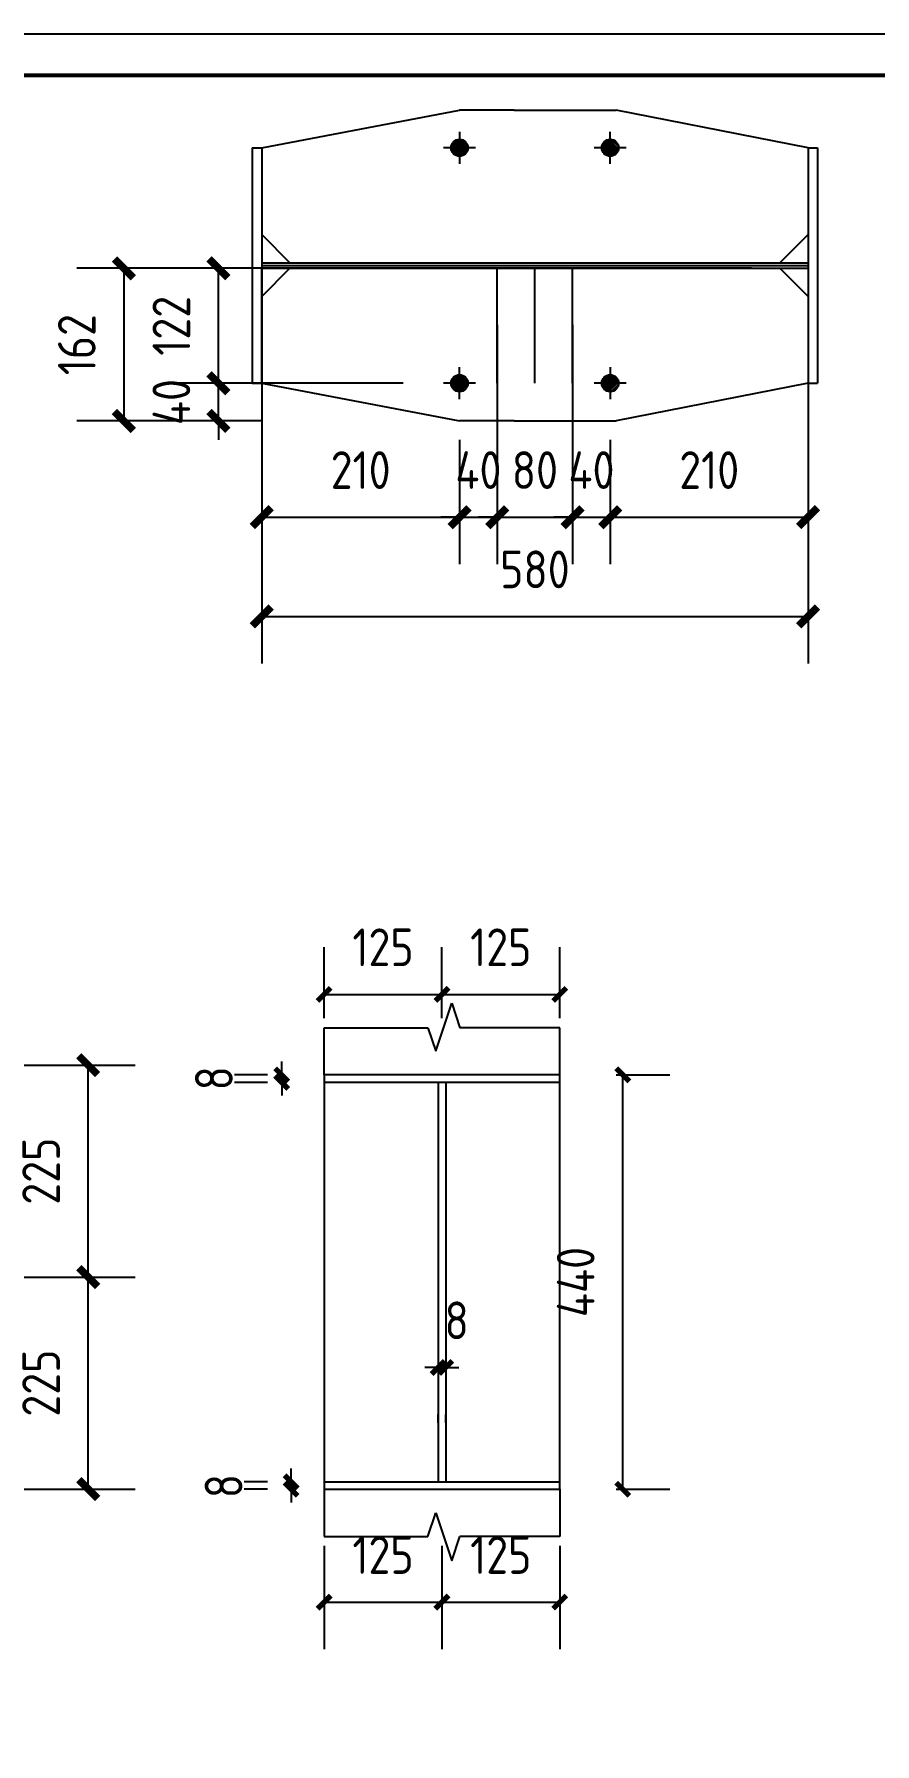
# Model space of a CAD drawing. Extents: x -9001 to 151288, y 75886 to 362543.
# Drawn here: x -1626 to 2836, y 106940 to 116014 of the extents above; entities that cross this region are included whole.
import ezdxf
from ezdxf.enums import TextEntityAlignment as Align

# ---------------------------------------------------------------- set-up
doc = ezdxf.new("R2010")
doc.units = 0
doc.header["$LTSCALE"] = 1000
doc.header["$MEASUREMENT"] = 0
doc.layers.add('PUB_TITLE', color=4, linetype='Continuous')
doc.styles.get("Standard").update_dxf_attribs({"font": 'gbenor.shx', "bigfont": 'gbcbig.shx'})
doc.dimstyles.get("Standard").update_dxf_attribs({"dimscale": 100, "dimtxt": 1, "dimasz": 1, "dimexe": 2.5, "dimexo": 3, "dimgap": 1.5, "dimtad": 1, "dimdec": 0, "dimzin": 0, "dimdsep": 46, "dimtxsty": 'Standard', "dimblk": 'ARCHTICK', "dimcen": 0.09, "dimadec": 0, "dimazin": 0, "dimtfac": 1, "dimtdec": 0, "dimtix": 1, "dimtmove": 2, "dimatfit": 3, "dimfxl": 1, "dimtolj": 1, "dimtzin": 0, "dimarcsym": 0})

# ---------------------------------------------------------------- blocks, each defined once
blk = doc.blocks.new('$titleblk$00000167')
blk.add_lwpolyline([(-1189, 0), (0, 0), (0, 841), (-1189, 841)], close=True)
at = {"const_width": 1}
blk.add_lwpolyline([(-1164, 10), (-10, 10), (-10, 831), (-1164, 831)], close=True, dxfattribs=at)
at = {"flags": 4}
for tag, p in [('(扩展图名)', (-62.12, 184.1)), ('图名', (-62.12, 180.13)), ('日期', (-62.12, 172.03)), ('图号', (-62.12, 163.99)), ('比例', (-62.12, 156)), ('子项', (-59.56, 82.07)), ('工程名称', (-59.24, 70.19)), ('设计号', (-36.91, 28.62))]:
    blk.add_attdef(tag, text='', height=3.5, dxfattribs=at).set_placement(p, align=Align.CENTER)
for tag, p in [('设计人', (-64.84, 148.13)), ('负责人', (-64.71, 140.27)), ('主持人', (-64.73, 132.26)), ('校对人', (-64.28, 124.4)), ('审核人', (-63.96, 116.15)), ('审定人', (-64.16, 107.95)), ('所长', (-64.16, 99.76))]:
    blk.add_attdef(tag, p, '', height=3.5)
blk = doc.blocks.new('_ArchTick')
at = {"color": 0, "linetype": 'ByBlock', "const_width": 0.4}
blk.add_lwpolyline([(-0.5, -0.5), (0.5, 0.5)], dxfattribs=at)
blk = doc.blocks.new('*D595')
at = {"color": 0, "lineweight": -2}
for p, q in [((-2613.5, 109417), (-1089, 109417)), ((-1339, 108292), (-1339, 109417)), ((-2288.5, 108292), (-1089, 108292))]:
    blk.add_line(p, q, dxfattribs=at)
at = {"layer": 'Defpoints', "color": 0}
for p in [(-2913.5, 109417), (-1339, 109417), (-2588.5, 108292)]:
    blk.add_point(p, dxfattribs=at)
at = {"color": 0, "lineweight": -2, "xscale": 100, "yscale": 100, "zscale": 100}
for p, rotation in [((-1339, 109417), 90), ((-1339, 108292), 270)]:
    blk.add_blockref('_ArchTick', p, dxfattribs=dict(at, rotation=rotation))
at = {"color": 0, "insert": (-1589, 108854.5), "char_height": 200, "attachment_point": 5, "rotation": 90}
blk.add_mtext('\\A1;225', dxfattribs=at)
blk = doc.blocks.new('*D596')
at = {"color": 0, "lineweight": -2}
for p, q in [((-2288.5, 110542), (-1089, 110542)), ((-1339, 109417), (-1339, 110542)), ((-2613.5, 109417), (-1089, 109417))]:
    blk.add_line(p, q, dxfattribs=at)
at = {"layer": 'Defpoints', "color": 0}
for p in [(-2588.5, 110542), (-1339, 110542), (-2913.5, 109417)]:
    blk.add_point(p, dxfattribs=at)
at = {"color": 0, "lineweight": -2, "xscale": 100, "yscale": 100, "zscale": 100}
for p, rotation in [((-1339, 110542), 90), ((-1339, 109417), 270)]:
    blk.add_blockref('_ArchTick', p, dxfattribs=dict(at, rotation=rotation))
at = {"color": 0, "insert": (-1589, 109979.5), "char_height": 200, "attachment_point": 5, "rotation": 90}
blk.add_mtext('\\A1;225', dxfattribs=at)
blk = doc.blocks.new('*D638')
at = {"color": 0, "lineweight": -2}
for p, q in [((-418, 114471.7), (-418, 113200.7)), ((632, 113861.7), (632, 113200.7)), ((-418, 113450.7), (632, 113450.7))]:
    blk.add_line(p, q, dxfattribs=at)
at = {"layer": 'Defpoints', "color": 0}
for p in [(-418, 114771.7), (632, 114161.7), (632, 113450.7)]:
    blk.add_point(p, dxfattribs=at)
at = {"color": 0, "lineweight": -2, "xscale": 100, "yscale": 100, "zscale": 100, "rotation": 180}
blk.add_blockref('_ArchTick', (-418, 113450.7), dxfattribs=at)
at = {"color": 0, "lineweight": -2, "xscale": 100, "yscale": 100, "zscale": 100}
blk.add_blockref('_ArchTick', (632, 113450.7), dxfattribs=at)
at = {"color": 0, "insert": (107, 113700.7), "char_height": 200, "attachment_point": 5}
blk.add_mtext('\\A1;210', dxfattribs=at)
blk = doc.blocks.new('*D639')
at = {"color": 0, "lineweight": -2}
for p, q in [((832, 114471.7), (832, 113200.7)), ((632, 113861.7), (632, 113200.7)), ((632, 113450.7), (532, 113450.7)), ((632, 113450.7), (832, 113450.7)), ((832, 113450.7), (932, 113450.7))]:
    blk.add_line(p, q, dxfattribs=at)
at = {"layer": 'Defpoints', "color": 0}
for p in [(832, 114771.7), (632, 114161.7), (832, 113450.7)]:
    blk.add_point(p, dxfattribs=at)
at = {"color": 0, "lineweight": -2, "xscale": 100, "yscale": 100, "zscale": 100}
blk.add_blockref('_ArchTick', (632, 113450.7), dxfattribs=at)
at = {"color": 0, "lineweight": -2, "xscale": 100, "yscale": 100, "zscale": 100, "rotation": 180}
blk.add_blockref('_ArchTick', (832, 113450.7), dxfattribs=at)
at = {"color": 0, "insert": (732, 113700.7), "char_height": 200, "attachment_point": 5}
blk.add_mtext('\\A1;40', dxfattribs=at)
blk = doc.blocks.new('*D640')
at = {"color": 0, "lineweight": -2}
for p, q in [((832, 114471.7), (832, 113200.7)), ((1232, 114471.7), (1232, 113200.7)), ((832, 113450.7), (732, 113450.7)), ((832, 113450.7), (1232, 113450.7)), ((1232, 113450.7), (1332, 113450.7))]:
    blk.add_line(p, q, dxfattribs=at)
at = {"layer": 'Defpoints', "color": 0}
for p in [(832, 114771.7), (1232, 114771.7), (1232, 113450.7)]:
    blk.add_point(p, dxfattribs=at)
at = {"color": 0, "lineweight": -2, "xscale": 100, "yscale": 100, "zscale": 100}
blk.add_blockref('_ArchTick', (832, 113450.7), dxfattribs=at)
at = {"color": 0, "lineweight": -2, "xscale": 100, "yscale": 100, "zscale": 100, "rotation": 180}
blk.add_blockref('_ArchTick', (1232, 113450.7), dxfattribs=at)
at = {"color": 0, "insert": (1032, 113700.7), "char_height": 200, "attachment_point": 5}
blk.add_mtext('\\A1;80', dxfattribs=at)
blk = doc.blocks.new('*D641')
at = {"color": 0, "lineweight": -2}
for p, q in [((1232, 114471.7), (1232, 113200.7)), ((1432, 113861.7), (1432, 113200.7)), ((1232, 113450.7), (1132, 113450.7)), ((1232, 113450.7), (1432, 113450.7)), ((1432, 113450.7), (1532, 113450.7))]:
    blk.add_line(p, q, dxfattribs=at)
at = {"layer": 'Defpoints', "color": 0}
for p in [(1232, 114771.7), (1432, 114161.7), (1432, 113450.7)]:
    blk.add_point(p, dxfattribs=at)
at = {"color": 0, "lineweight": -2, "xscale": 100, "yscale": 100, "zscale": 100}
blk.add_blockref('_ArchTick', (1232, 113450.7), dxfattribs=at)
at = {"color": 0, "lineweight": -2, "xscale": 100, "yscale": 100, "zscale": 100, "rotation": 180}
blk.add_blockref('_ArchTick', (1432, 113450.7), dxfattribs=at)
at = {"color": 0, "insert": (1332, 113700.7), "char_height": 200, "attachment_point": 5}
blk.add_mtext('\\A1;40', dxfattribs=at)
blk = doc.blocks.new('*D642')
at = {"color": 0, "lineweight": -2}
for p, q in [((2482, 114471.7), (2482, 113200.7)), ((1432, 113861.7), (1432, 113200.7)), ((1432, 113450.7), (2482, 113450.7))]:
    blk.add_line(p, q, dxfattribs=at)
at = {"layer": 'Defpoints', "color": 0}
for p in [(2482, 114771.7), (1432, 114161.7), (2482, 113450.7)]:
    blk.add_point(p, dxfattribs=at)
at = {"color": 0, "lineweight": -2, "xscale": 100, "yscale": 100, "zscale": 100, "rotation": 180}
blk.add_blockref('_ArchTick', (1432, 113450.7), dxfattribs=at)
at = {"color": 0, "lineweight": -2, "xscale": 100, "yscale": 100, "zscale": 100}
blk.add_blockref('_ArchTick', (2482, 113450.7), dxfattribs=at)
at = {"color": 0, "insert": (1957, 113700.7), "char_height": 200, "attachment_point": 5}
blk.add_mtext('\\A1;210', dxfattribs=at)
blk = doc.blocks.new('*D643')
at = {"color": 0, "lineweight": -2}
for p, q in [((-647.5, 114161.7), (-647.5, 114261.7)), ((332, 114161.7), (-897.5, 114161.7)), ((-647.5, 113961.7), (-647.5, 114161.7)), ((-422, 113961.7), (-897.5, 113961.7)), ((-647.5, 113961.7), (-647.5, 113861.7))]:
    blk.add_line(p, q, dxfattribs=at)
at = {"layer": 'Defpoints', "color": 0}
for p in [(-647.5, 114161.7), (632, 114161.7), (-122, 113961.7)]:
    blk.add_point(p, dxfattribs=at)
at = {"color": 0, "lineweight": -2, "xscale": 100, "yscale": 100, "zscale": 100}
for p, rotation in [((-647.5, 114161.7), 270), ((-647.5, 113961.7), 90)]:
    blk.add_blockref('_ArchTick', p, dxfattribs=dict(at, rotation=rotation))
at = {"color": 0, "insert": (-897.5, 114061.7), "char_height": 200, "attachment_point": 5, "rotation": 90}
blk.add_mtext('\\A1;40', dxfattribs=at)
blk = doc.blocks.new('*D644')
at = {"color": 0, "lineweight": -2}
for p, q in [((732, 114771.7), (-897.5, 114771.7)), ((-647.5, 114161.7), (-647.5, 114771.7)), ((-834, 114161.7), (-897.5, 114161.7))]:
    blk.add_line(p, q, dxfattribs=at)
at = {"layer": 'Defpoints', "color": 0}
for p in [(-647.5, 114771.7), (1032, 114771.7), (-534, 114161.7)]:
    blk.add_point(p, dxfattribs=at)
at = {"color": 0, "lineweight": -2, "xscale": 100, "yscale": 100, "zscale": 100}
for p, rotation in [((-647.5, 114771.7), 90), ((-647.5, 114161.7), 270)]:
    blk.add_blockref('_ArchTick', p, dxfattribs=dict(at, rotation=rotation))
at = {"color": 0, "insert": (-897.5, 114466.7), "char_height": 200, "attachment_point": 5, "rotation": 90}
blk.add_mtext('\\A1;122', dxfattribs=at)
blk = doc.blocks.new('*D645')
at = {"color": 0, "lineweight": -2}
for p, q in [((2182, 114771.7), (-1399.5, 114771.7)), ((-1149.5, 114771.7), (-1149.5, 113961.7)), ((-422, 113961.7), (-1399.5, 113961.7))]:
    blk.add_line(p, q, dxfattribs=at)
at = {"layer": 'Defpoints', "color": 0}
for p in [(2482, 114771.7), (-1149.5, 113961.7), (-122, 113961.7)]:
    blk.add_point(p, dxfattribs=at)
at = {"color": 0, "lineweight": -2, "xscale": 100, "yscale": 100, "zscale": 100}
for p, rotation in [((-1149.5, 114771.7), 90), ((-1149.5, 113961.7), 270)]:
    blk.add_blockref('_ArchTick', p, dxfattribs=dict(at, rotation=rotation))
at = {"color": 0, "insert": (-1399.5, 114366.7), "char_height": 200, "attachment_point": 5, "rotation": 90}
blk.add_mtext('\\A1;162', dxfattribs=at)
blk = doc.blocks.new('*D646')
at = {"color": 0, "lineweight": -2}
for p, q in [((2482, 114471.7), (2482, 112673.7)), ((-418, 113661.7), (-418, 112673.7)), ((-418, 112923.7), (2482, 112923.7))]:
    blk.add_line(p, q, dxfattribs=at)
at = {"layer": 'Defpoints', "color": 0}
for p in [(2482, 114771.7), (-418, 113961.7), (2482, 112923.7)]:
    blk.add_point(p, dxfattribs=at)
at = {"color": 0, "lineweight": -2, "xscale": 100, "yscale": 100, "zscale": 100, "rotation": 180}
blk.add_blockref('_ArchTick', (-418, 112923.7), dxfattribs=at)
at = {"color": 0, "lineweight": -2, "xscale": 100, "yscale": 100, "zscale": 100}
blk.add_blockref('_ArchTick', (2482, 112923.7), dxfattribs=at)
at = {"color": 0, "insert": (1032, 113173.7), "char_height": 200, "attachment_point": 5}
blk.add_mtext('\\A1;580', dxfattribs=at)
blk = doc.blocks.new('*D693')
at = {"color": 0, "lineweight": -2}
for p, q in [((1463.5, 110490.89378), (1748.5, 110490.89378)), ((1498.5, 108290.89378), (1498.5, 110490.89378)), ((1463.5, 108290.89378), (1748.5, 108290.89378))]:
    blk.add_line(p, q, dxfattribs=at)
at = {"layer": 'Defpoints', "color": 0}
for p in [(1163.5, 110490.89378), (1498.5, 110490.89378), (1163.5, 108290.89378)]:
    blk.add_point(p, dxfattribs=at)
at = {"color": 0, "lineweight": -2, "xscale": 70, "yscale": 70, "zscale": 70}
for p, rotation in [((1498.5, 110490.89378), 90), ((1498.5, 108290.89378), 270)]:
    blk.add_blockref('_ArchTick', p, dxfattribs=dict(at, rotation=rotation))
at = {"color": 0, "insert": (1248.5, 109390.89378), "char_height": 200, "attachment_point": 5, "rotation": 90}
blk.add_mtext('\\A1;440', dxfattribs=at)
blk = doc.blocks.new('*D694')
at = {"color": 0, "lineweight": -2}
for p, q in [((-86.5, 107990.89378), (-86.5, 107442.14378)), ((538.5, 107990.89378), (538.5, 107442.14378)), ((-86.5, 107692.14378), (538.5, 107692.14378))]:
    blk.add_line(p, q, dxfattribs=at)
at = {"layer": 'Defpoints', "color": 0}
for p in [(-86.5, 108290.89378), (538.5, 108290.89378), (538.5, 107692.14378)]:
    blk.add_point(p, dxfattribs=at)
at = {"color": 0, "lineweight": -2, "xscale": 70, "yscale": 70, "zscale": 70, "rotation": 180}
blk.add_blockref('_ArchTick', (-86.5, 107692.14378), dxfattribs=at)
at = {"color": 0, "lineweight": -2, "xscale": 70, "yscale": 70, "zscale": 70}
blk.add_blockref('_ArchTick', (538.5, 107692.14378), dxfattribs=at)
at = {"color": 0, "insert": (226, 107942.14378), "char_height": 200, "attachment_point": 5}
blk.add_mtext('\\A1;125', dxfattribs=at)
blk = doc.blocks.new('*D695')
at = {"color": 0, "lineweight": -2}
for p, q in [((538.5, 107990.89378), (538.5, 107442.14378)), ((1163.5, 107990.89378), (1163.5, 107442.14378)), ((538.5, 107692.14378), (1163.5, 107692.14378))]:
    blk.add_line(p, q, dxfattribs=at)
at = {"layer": 'Defpoints', "color": 0}
for p in [(538.5, 108290.89378), (1163.5, 108290.89378), (1163.5, 107692.14378)]:
    blk.add_point(p, dxfattribs=at)
at = {"color": 0, "lineweight": -2, "xscale": 70, "yscale": 70, "zscale": 70, "rotation": 180}
blk.add_blockref('_ArchTick', (538.5, 107692.14378), dxfattribs=at)
at = {"color": 0, "lineweight": -2, "xscale": 70, "yscale": 70, "zscale": 70}
blk.add_blockref('_ArchTick', (1163.5, 107692.14378), dxfattribs=at)
at = {"color": 0, "insert": (851, 107942.14378), "char_height": 200, "attachment_point": 5}
blk.add_mtext('\\A1;125', dxfattribs=at)
blk = doc.blocks.new('*D696')
at = {"color": 0, "lineweight": -2}
for p, q in [((-86.5, 110790.89378), (-86.5, 111167.89378)), ((538.5, 110790.89378), (538.5, 111167.89378)), ((-86.5, 110917.89378), (538.5, 110917.89378))]:
    blk.add_line(p, q, dxfattribs=at)
at = {"layer": 'Defpoints', "color": 0}
for p in [(538.5, 110917.89378), (-86.5, 110490.89378), (538.5, 110490.89378)]:
    blk.add_point(p, dxfattribs=at)
at = {"color": 0, "lineweight": -2, "xscale": 70, "yscale": 70, "zscale": 70, "rotation": 180}
blk.add_blockref('_ArchTick', (-86.5, 110917.89378), dxfattribs=at)
at = {"color": 0, "lineweight": -2, "xscale": 70, "yscale": 70, "zscale": 70}
blk.add_blockref('_ArchTick', (538.5, 110917.89378), dxfattribs=at)
at = {"color": 0, "insert": (226, 111167.89378), "char_height": 200, "attachment_point": 5}
blk.add_mtext('\\A1;125', dxfattribs=at)
blk = doc.blocks.new('*D697')
at = {"color": 0, "lineweight": -2}
for p, q in [((538.5, 110790.89378), (538.5, 111167.89378)), ((1163.5, 110790.89378), (1163.5, 111167.89378)), ((538.5, 110917.89378), (1163.5, 110917.89378))]:
    blk.add_line(p, q, dxfattribs=at)
at = {"layer": 'Defpoints', "color": 0}
for p in [(1163.5, 110917.89378), (538.5, 110490.89378), (1163.5, 110490.89378)]:
    blk.add_point(p, dxfattribs=at)
at = {"color": 0, "lineweight": -2, "xscale": 70, "yscale": 70, "zscale": 70, "rotation": 180}
blk.add_blockref('_ArchTick', (538.5, 110917.89378), dxfattribs=at)
at = {"color": 0, "lineweight": -2, "xscale": 70, "yscale": 70, "zscale": 70}
blk.add_blockref('_ArchTick', (1163.5, 110917.89378), dxfattribs=at)
at = {"color": 0, "insert": (851, 111167.89378), "char_height": 200, "attachment_point": 5}
blk.add_mtext('\\A1;125', dxfattribs=at)
blk = doc.blocks.new('*D701')
at = {"color": 0, "lineweight": -2}
for p, q in [((-311.9, 110490.9), (-311.9, 110560.9)), ((-386.5, 110490.9), (-561.9, 110490.9)), ((-386.5, 110450.9), (-561.9, 110450.9)), ((-311.9, 110490.9), (-311.9, 110450.9)), ((-311.9, 110450.9), (-311.9, 110380.9))]:
    blk.add_line(p, q, dxfattribs=at)
at = {"layer": 'Defpoints', "color": 0}
for p in [(-311.9, 110450.9), (-86.5, 110490.9), (-86.5, 110450.9)]:
    blk.add_point(p, dxfattribs=at)
at = {"color": 0, "lineweight": -2, "xscale": 70, "yscale": 70, "zscale": 70}
for p, rotation in [((-311.9, 110490.9), 270), ((-311.9, 110450.9), 90)]:
    blk.add_blockref('_ArchTick', p, dxfattribs=dict(at, rotation=rotation))
at = {"color": 0, "insert": (-671.9, 110472.5), "char_height": 200, "attachment_point": 5, "rotation": 90}
blk.add_mtext('\\A1;8', dxfattribs=at)
blk = doc.blocks.new('*D702')
at = {"color": 0, "lineweight": -2}
for p, q in [((518.5, 108937.5), (448.5, 108937.5)), ((518.5, 108937.5), (558.5, 108937.5)), ((558.5, 108937.5), (628.5, 108937.5)), ((518.5, 108644.5), (518.5, 108687.5)), ((558.5, 108644.5), (558.5, 108687.5))]:
    blk.add_line(p, q, dxfattribs=at)
at = {"layer": 'Defpoints', "color": 0}
for p in [(518.5, 108944.5), (558.5, 108944.5), (558.5, 108937.5)]:
    blk.add_point(p, dxfattribs=at)
at = {"color": 0, "lineweight": -2, "xscale": 70, "yscale": 70, "zscale": 70}
blk.add_blockref('_ArchTick', (518.5, 108937.5), dxfattribs=at)
at = {"color": 0, "lineweight": -2, "xscale": 70, "yscale": 70, "zscale": 70, "rotation": 180}
blk.add_blockref('_ArchTick', (558.5, 108937.5), dxfattribs=at)
at = {"color": 0, "insert": (616.6, 109187.5), "char_height": 200, "attachment_point": 5}
blk.add_mtext('\\A1;8', dxfattribs=at)
blk = doc.blocks.new('*D703')
at = {"color": 0, "lineweight": -2}
for p, q in [((-261.9, 108330.9), (-261.9, 108400.9)), ((-386.5, 108330.9), (-511.9, 108330.9)), ((-386.5, 108290.9), (-511.9, 108290.9)), ((-261.9, 108290.9), (-261.9, 108330.9)), ((-261.9, 108290.9), (-261.9, 108220.9))]:
    blk.add_line(p, q, dxfattribs=at)
at = {"layer": 'Defpoints', "color": 0}
for p in [(-261.9, 108330.9), (-86.5, 108330.9), (-86.5, 108290.9)]:
    blk.add_point(p, dxfattribs=at)
at = {"color": 0, "lineweight": -2, "xscale": 70, "yscale": 70, "zscale": 70}
for p, rotation in [((-261.9, 108330.9), 270), ((-261.9, 108290.9), 90)]:
    blk.add_blockref('_ArchTick', p, dxfattribs=dict(at, rotation=rotation))
at = {"color": 0, "insert": (-620.4, 108308), "char_height": 200, "attachment_point": 5, "rotation": 90}
blk.add_mtext('\\A1;8', dxfattribs=at)

msp = doc.modelspace()

# ---------------------------------------------------------------- hatches: boundary and pattern name
h = msp.add_hatch()
h.set_pattern_fill('ANSI31', color=256, scale=5, style=0)
h.set_pattern_definition([(315, (-41867.354, 204267.4624), (-5.6126601, -5.6126601), [])])
h.paths.add_polyline_path([(632, 115366.7, -0.414214), (587, 115411.7), (632, 115411.7)])
h.paths.add_polyline_path([(632, 115411.7), (587, 115411.7, -0.414214), (632, 115456.7)])
h.paths.add_polyline_path([(677, 115411.7), (632, 115411.7), (632, 115456.7, -0.414214)])
h.paths.add_polyline_path([(632, 115366.7), (632, 115411.7), (677, 115411.7, -0.414214)])
h.paths.add_polyline_path([(1432, 115366.7, -0.414214), (1387, 115411.7), (1432, 115411.7)])
h.paths.add_polyline_path([(1432, 115411.7), (1387, 115411.7, -0.414214), (1432, 115456.7)])
h.paths.add_polyline_path([(1477, 115411.7), (1432, 115411.7), (1432, 115456.7, -0.414214)])
h.paths.add_polyline_path([(1432, 115366.7), (1432, 115411.7), (1477, 115411.7, -0.414214)])
h = msp.add_hatch()
h.set_pattern_fill('ANSI31', color=256, scale=5, style=0)
h.set_pattern_definition([(45, (-41867.354, 25306.024), (-5.6126601, 5.6126601), [])])
h.paths.add_polyline_path([(632, 114206.7, 0.414214), (587, 114161.7), (632, 114161.7)])
h.paths.add_polyline_path([(632, 114161.7), (587, 114161.7, 0.414214), (632, 114116.7)])
h.paths.add_polyline_path([(677, 114161.7), (632, 114161.7), (632, 114116.7, 0.414214)])
h.paths.add_polyline_path([(632, 114206.7), (632, 114161.7), (677, 114161.7, 0.414214)])
h.paths.add_polyline_path([(1432, 114206.7, 0.414214), (1387, 114161.7), (1432, 114161.7)])
h.paths.add_polyline_path([(1432, 114161.7), (1387, 114161.7, 0.414214), (1432, 114116.7)])
h.paths.add_polyline_path([(1477, 114161.7), (1432, 114161.7), (1432, 114116.7, 0.414214)])
h.paths.add_polyline_path([(1432, 114206.7), (1432, 114161.7), (1477, 114161.7, 0.414214)])

# ---------------------------------------------------------------- linework, layer by layer
for p, q in [((-418, 115411.7), (632, 115611.7)), ((922, 115611.7), (632, 115611.7)), ((922, 115611.7), (1463, 115611.7)), ((2482, 115411.7), (1463, 115611.7)), ((632, 115496.7), (632, 115326.7)), ((1432, 115326.7), (1432, 115496.7)), ((-468, 115411.7), (-468, 114161.7)), ((-468, 115411.7), (-418, 115411.7)), ((-418, 115411.7), (-418, 114161.7)), ((717, 115411.7), (547, 115411.7)), ((1517, 115411.7), (1347, 115411.7)), ((2482, 115411.7), (2532, 115411.7)), ((2482, 115411.7), (2482, 114161.7)), ((2532, 115411.7), (2532, 114161.7)), ((-418, 114951.7), (-268, 114801.7)), ((2332, 114801.7), (2482, 114951.7)), ((-418, 114801.7), (2482, 114801.7)), ((-418, 114786.7), (2482, 114786.7)), ((-418, 114771.7), (1032, 114771.7)), ((-418, 114771.7), (2482, 114771.7)), ((-418, 114161.7), (-418, 114771.7)), ((-418, 114771.7), (2482, 114771.7)), ((-418, 114621.7), (-268, 114771.7)), ((832, 114161.7), (832, 114771.7)), ((1032, 114161.7), (1032, 114771.7)), ((1232, 114161.7), (1232, 114771.7)), ((2332, 114771.7), (2482, 114621.7)), ((2482, 114771.7), (2482, 114161.7)), ((-468, 114161.7), (-418, 114161.7)), ((-418, 114161.7), (632, 113961.7)), ((717, 114161.7), (547, 114161.7)), ((632, 114076.7), (632, 114246.7)), ((632, 114161.7), (632, 114206.7)), ((1517, 114161.7), (1347, 114161.7)), ((1387, 114161.7), (1477, 114161.7)), ((1432, 114246.7), (1432, 114076.7)), ((1432, 114161.7), (1432, 114206.7)), ((1432, 114206.7), (1432, 114116.7)), ((2482, 114161.7), (1463, 113961.7)), ((2482, 114161.7), (2532, 114161.7)), ((922, 113961.7), (632, 113961.7)), ((922, 113961.7), (1463, 113961.7)), ((506, 110615.9), (591, 110870.9)), ((591, 110870.9), (633.5, 110740.9)), ((-86.5, 110490.9), (-86.5, 110740.9)), ((-86.5, 110740.9), (463.5, 110740.9)), ((463.5, 110740.9), (506, 110615.9)), ((1163.5, 110740.9), (633.5, 110740.9)), ((1163.5, 110490.9), (1163.5, 110740.9)), ((1163.5, 110490.9), (-86.5, 110490.9)), ((-86.5, 110490.9), (-86.5, 108290.9)), ((1163.5, 110450.9), (-86.5, 110450.9)), ((518.5, 110450.9), (518.5, 108330.9)), ((558.5, 110450.9), (558.5, 108330.9)), ((1163.5, 108290.9), (1163.5, 110490.9)), ((-86.5, 108330.9), (1163.5, 108330.9)), ((-86.5, 108290.9), (1163.5, 108290.9)), ((-86.5, 108290.9), (-86.5, 108040.9)), ((1163.5, 108290.9), (1163.5, 108040.9)), ((463.5, 108040.9), (506, 108165.9)), ((506, 108165.9), (591, 107910.9)), ((-86.5, 108040.9), (463.5, 108040.9)), ((591, 107910.9), (633.5, 108040.9)), ((1163.5, 108040.9), (633.5, 108040.9))]:
    msp.add_line(p, q)
for centre in [(632, 115411.7), (1432, 115411.7), (632, 114161.7), (1432, 114161.7)]:
    msp.add_circle(centre, 45)

# ---------------------------------------------------------------- block references
at = {"layer": 'PUB_TITLE', "xscale": 21.86999999999534, "yscale": 21.86999999999898, "zscale": 21.87}
msp.add_blockref('$titleblk$00000167', (17002.9, 97621.8), dxfattribs=at)

# ---------------------------------------------------------------- dimensions: what is measured, and where the dimension line sits
for base, p1, p2, override, picture, middle in [((-1149.5, 113961.7), (2482, 114771.7), (-122, 113961.7), {"dimtxt": 2, "dimlfac": 0.2}, '*D645', (-1399.5, 114366.7)), ((-647.5, 114771.7), (-534, 114161.7), (1032, 114771.7), {"dimtxt": 2, "dimlfac": 0.2}, '*D644', (-897.5, 114466.7)), ((-647.5, 114161.7), (-122, 113961.7), (632, 114161.7), {"dimtxt": 2, "dimlfac": 0.2}, '*D643', (-897.5, 114061.7)), ((-1339, 110542), (-2913.5, 109417), (-2588.5, 110542), {"dimtxt": 2, "dimlfac": 0.2}, '*D596', (-1589, 109979.5)), ((1498.5, 110490.9), (1163.5, 108290.9), (1163.5, 110490.9), {"dimtxt": 2, "dimasz": 0.7, "dimlfac": 0.2}, '*D693', (1248.5, 109390.9)), ((-1339, 109417), (-2588.5, 108292), (-2913.5, 109417), {"dimtxt": 2, "dimlfac": 0.2}, '*D595', (-1589, 108854.5))]:
    dim = msp.add_linear_dim(base=base, p1=p1, p2=p2, angle=90, dimstyle='Standard', override=override)
    dim.commit()
    dim.dimension.update_dxf_attribs({"geometry": picture, "text_midpoint": middle})
for base, p1, p2, override, picture, middle in [((632, 113450.7), (-418, 114771.7), (632, 114161.7), {"dimtxt": 2, "dimlfac": 0.2}, '*D638', (107, 113700.7)), ((2482, 112923.7), (-418, 113961.7), (2482, 114771.7), {"dimtxt": 2, "dimlfac": 0.2}, '*D646', (1032, 113173.7)), ((832, 113450.7), (632, 114161.7), (832, 114771.7), {"dimtxt": 2, "dimlfac": 0.2}, '*D639', (732, 113700.7)), ((1232, 113450.7), (832, 114771.7), (1232, 114771.7), {"dimtxt": 2, "dimlfac": 0.2}, '*D640', (1032, 113700.7)), ((1432, 113450.7), (1232, 114771.7), (1432, 114161.7), {"dimtxt": 2, "dimlfac": 0.2}, '*D641', (1332, 113700.7)), ((2482, 113450.7), (1432, 114161.7), (2482, 114771.7), {"dimtxt": 2, "dimlfac": 0.2}, '*D642', (1957, 113700.7)), ((538.5, 110917.9), (-86.5, 110490.9), (538.5, 110490.9), {"dimtxt": 2, "dimasz": 0.7, "dimlfac": 0.2}, '*D696', (226, 111167.9)), ((1163.5, 110917.9), (538.5, 110490.9), (1163.5, 110490.9), {"dimtxt": 2, "dimasz": 0.7, "dimlfac": 0.2}, '*D697', (851, 111167.9)), ((538.5, 107692.1), (-86.5, 108290.9), (538.5, 108290.9), {"dimtxt": 2, "dimasz": 0.7, "dimlfac": 0.2}, '*D694', (226, 107942.1)), ((1163.5, 107692.1), (538.5, 108290.9), (1163.5, 108290.9), {"dimtxt": 2, "dimasz": 0.7, "dimlfac": 0.2}, '*D695', (851, 107942.1))]:
    dim = msp.add_linear_dim(base=base, p1=p1, p2=p2, dimstyle='Standard', override=override)
    dim.commit()
    dim.dimension.update_dxf_attribs({"geometry": picture, "text_midpoint": middle})
for base, p1, p2, picture, middle in [((-311.9, 110450.9), (-86.5, 110490.9), (-86.5, 110450.9), '*D701', (-671.9, 110472.5)), ((-261.9, 108330.9), (-86.5, 108290.9), (-86.5, 108330.9), '*D703', (-620.4, 108308))]:
    dim = msp.add_linear_dim(base=base, p1=p1, p2=p2, angle=90, dimstyle='Standard', override={"dimtxt": 2, "dimasz": 0.7, "dimlfac": 0.2})
    dim.commit()
    dim.dimension.update_dxf_attribs({"geometry": picture, "text_midpoint": middle, "dimtype": 160})
dim = msp.add_linear_dim(base=(558.5, 108937.5), p1=(518.5, 108944.5), p2=(558.5, 108944.5), dimstyle='Standard', override={"dimtxt": 2, "dimasz": 0.7, "dimlfac": 0.2})
dim.commit()
dim.dimension.update_dxf_attribs({"geometry": '*D702', "text_midpoint": (616.6, 109187.5), "dimtype": 160})

doc.saveas('drawing.dxf')
